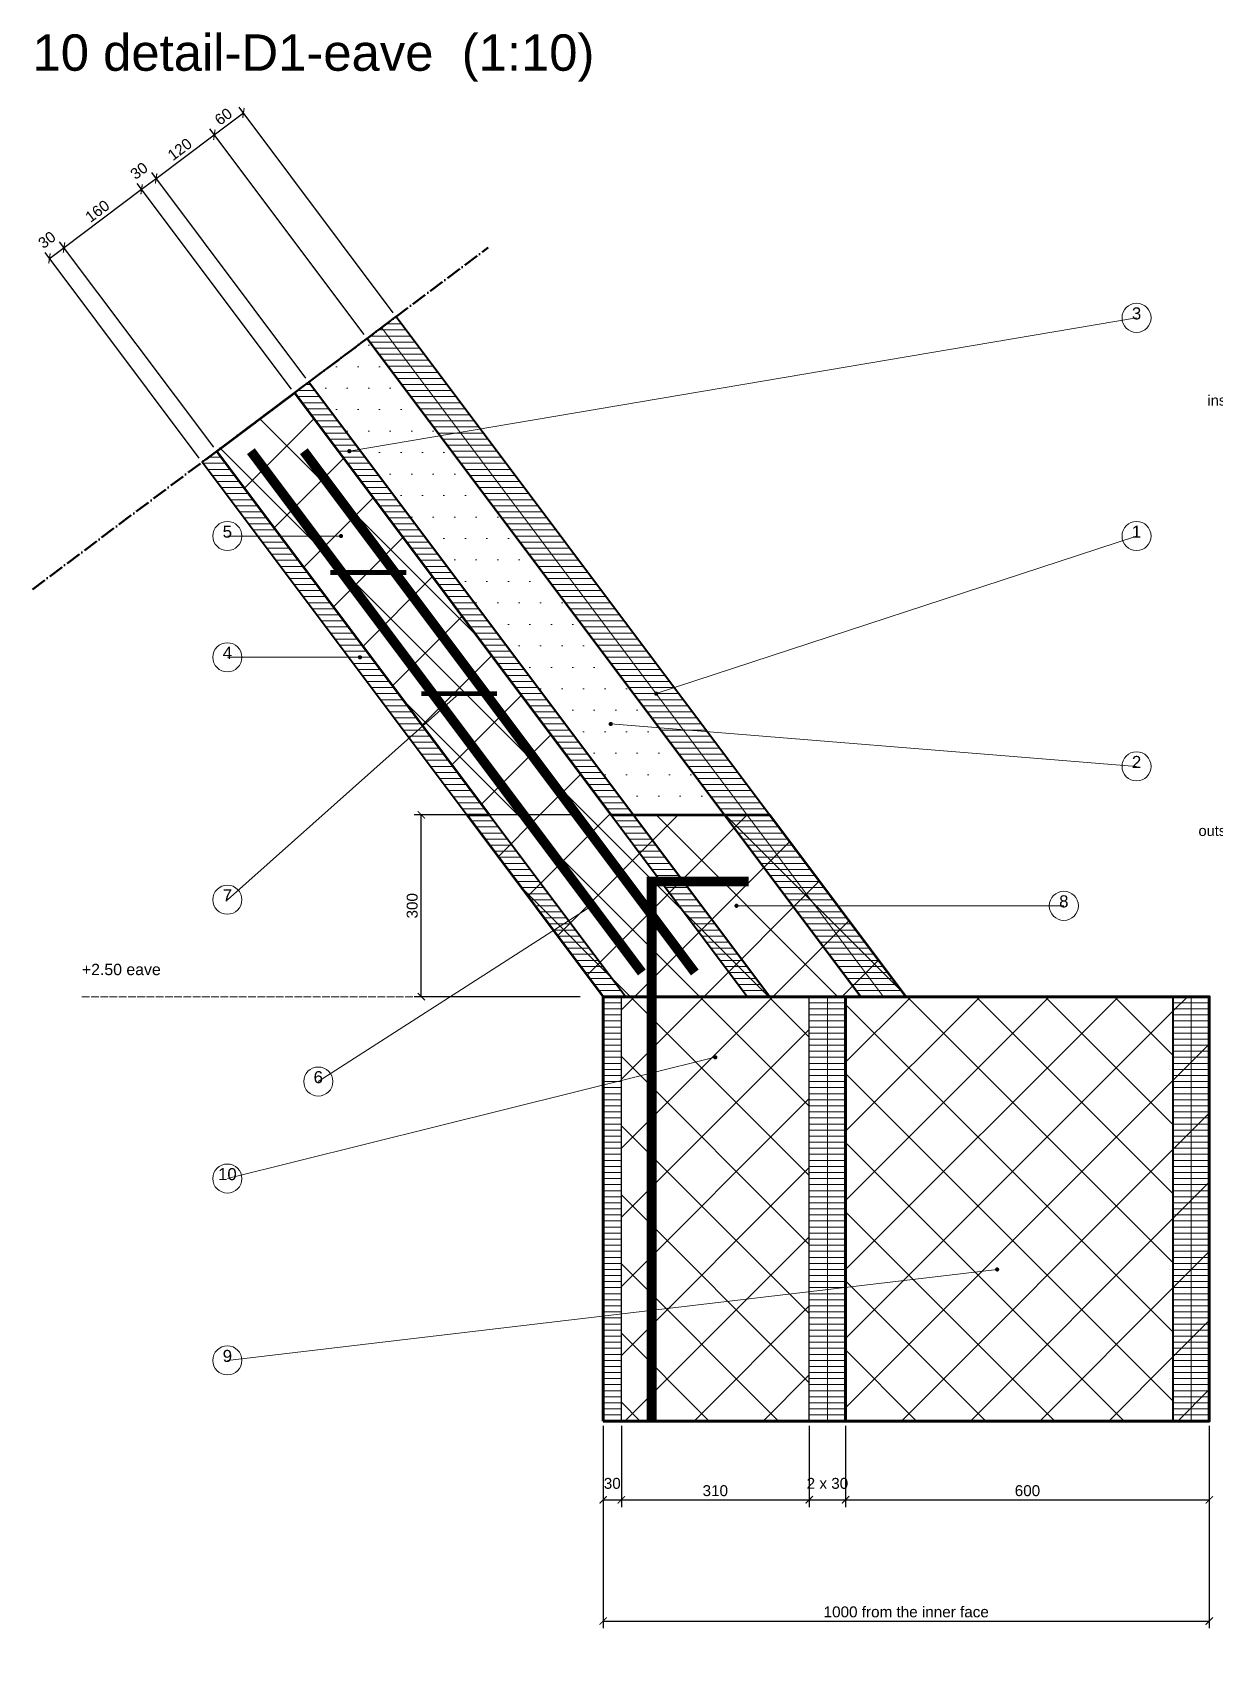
# Model space of a CAD drawing. Header units: millimetres. Extents: x 0 to 157872, y -2 to 14466.
# Drawn here: x 154943 to 156893, y 0 to 2677 of the extents above; entities that cross this region are included whole.
import ezdxf
from ezdxf.enums import TextEntityAlignment as Align

# ---------------------------------------------------------------- set-up
doc = ezdxf.new("R2010")
doc.units = ezdxf.units.MM
doc.linetypes.add('DASHDOT', pattern=[3.556, 2.54, -0.508, 0, -0.508])
doc.linetypes.add('DASHED', pattern=[1.524, 1.27, -0.254])
for name, color, linetype, lineweight in [('ANNOTATION', 4, 'CONTINUOUS', 18), ('DIMS', 3, 'CONTINUOUS', 18), ('HATCH-CAST', 7, 'CONTINUOUS', 9), ('HATCH-INSULATION', 7, 'Continuous', 9), ('HATCH-PRINTED', 7, 'CONTINUOUS', 9), ('HIDDEN-AXIS', 8, 'DASHED', 18), ('LINES', 7, 'CONTINUOUS', 25), ('OUTLINE-CUT', 7, 'CONTINUOUS', 50), ('PRINT-LAYERS', 7, 'CONTINUOUS', 9), ('REBAR', 1, 'CONTINUOUS', 0), ('SHEET-LABELS', 2, 'Continuous', 25), ('TEXT', 7, 'CONTINUOUS', 18)]:
    doc.layers.add(name, color=color, linetype=linetype, lineweight=lineweight)
doc.styles.get("Standard").update_dxf_attribs({"font": 'arial.ttf'})
doc.dimstyles.new('PYR-1-10', dxfattribs={"dimscale": 10, "dimtxt": 1.8, "dimasz": 1.2, "dimexe": 1.2, "dimexo": 0.8, "dimgap": 0.6, "dimtad": 1, "dimdec": 0, "dimtxsty": 'Standard', "dimblk": 'ARCHTICK', "dimcen": 2.5, "dimclrd": 3, "dimclre": 3, "dimclrt": 7, "dimazin": 3, "dimtfac": 1, "dimtmove": 0, "dimatfit": 3})
pattern_1 = [(45, (0, 0), (-57.013964, 57.013964), []), (135, (0, 0), (-57.013964, -57.013964), [])]

# ---------------------------------------------------------------- blocks, each defined once
blk = doc.blocks.new('_ARCHTICK')
at = {"color": 0, "linetype": 'BYBLOCK', "const_width": 0.15}
blk.add_lwpolyline([(-0.5, -0.5), (0.5, 0.5)], dxfattribs=at)
blk = doc.blocks.new('*D125')
at = {"color": 3}
for p, q in [((155242.4, 1993), (154988, 2332.2)), ((155218.4, 1975), (154964, 2314.2)), ((154971.2, 2304.6), (154995.2, 2322.6))]:
    blk.add_line(p, q, dxfattribs=at)
at = {"layer": 'Defpoints'}
for p in [(154971.2, 2304.6), (155247.2, 1986.6), (155223.2, 1968.6)]:
    blk.add_point(p, dxfattribs=at)
at = {"layer": 'DIMS', "color": 3, "xscale": 12, "yscale": 12}
for p, rotation in [((154995.2, 2322.6), 36.86989764584402), ((154971.2, 2304.6), -143.130102354156)]:
    blk.add_blockref('_ARCHTICK', p, dxfattribs=dict(at, rotation=rotation))
at = {"layer": 'DIMS', "color": 7, "insert": (154967, 2335.2), "char_height": 18, "attachment_point": 5, "rotation": 36.8699}
blk.add_mtext('30', dxfattribs=at)

msp = doc.modelspace()

# ---------------------------------------------------------------- hatches: boundary and pattern name
at = {"layer": 'ANNOTATION', "ltscale": 10}
h = msp.add_hatch(color=7, dxfattribs=at)
h.dxf.hatch_style = 1
edge = h.paths.add_edge_path()
edge.add_arc((155465.9, 1986.6), 3.5, 0, 360)
h = msp.add_hatch(color=7, dxfattribs=at)
h.dxf.hatch_style = 1
edge = h.paths.add_edge_path()
edge.add_arc((155452.2, 1846.6), 3.5, 0, 360)
h = msp.add_hatch(color=7, dxfattribs=at)
h.dxf.hatch_style = 1
edge = h.paths.add_edge_path()
edge.add_arc((155483.4, 1646.6), 3.5, 0, 360)
h = msp.add_hatch(color=7, dxfattribs=at)
h.dxf.hatch_style = 1
edge = h.paths.add_edge_path()
edge.add_arc((155647.2, 1586.6), 3.5, 0, 360)
h = msp.add_hatch(color=7, dxfattribs=at)
h.dxf.hatch_style = 1
edge = h.paths.add_edge_path()
edge.add_arc((155972.2, 1586.6), 3.5, 0, 360)
h = msp.add_hatch(color=7, dxfattribs=at)
h.dxf.hatch_style = 1
edge = h.paths.add_edge_path()
edge.add_arc((155897.2, 1536.6), 3.5, 0, 360)
h = msp.add_hatch(color=7, dxfattribs=at)
h.dxf.hatch_style = 1
edge = h.paths.add_edge_path()
edge.add_arc((155865.9, 1236.6), 3.5, 0, 360)
h = msp.add_hatch(color=7, dxfattribs=at)
h.dxf.hatch_style = 1
edge = h.paths.add_edge_path()
edge.add_arc((156104.7, 1236.6), 3.5, 0, 360)
h = msp.add_hatch(color=7, dxfattribs=at)
h.dxf.hatch_style = 1
edge = h.paths.add_edge_path()
edge.add_arc((156069.7, 986.6), 3.5, 0, 360)
h = msp.add_hatch(color=7, dxfattribs=at)
h.dxf.hatch_style = 1
edge = h.paths.add_edge_path()
edge.add_arc((156534.7, 636.6), 3.5, 0, 360)
at = {"layer": 'HATCH-CAST', "ltscale": 10}
h = msp.add_hatch(dxfattribs=at)
h.set_pattern_fill('ANSI37', scale=5.03937)
h.set_pattern_definition(pattern_1)
h.paths.add_polyline_path([(155247.2, 1986.6), (155375.2, 2082.6), (155897.2, 1386.6), (155697.2, 1386.6)])
h = msp.add_hatch(dxfattribs=at)
h.set_pattern_fill('ANSI37', scale=5.03937)
h.set_pattern_definition(pattern_1)
h.paths.add_polyline_path([(156159.7, 1386.6), (156384.7, 1086.6), (155884.7, 1086.6), (155659.7, 1386.6), (155697.2, 1386.6), (155897.2, 1386.6)])
h = msp.add_hatch(dxfattribs=at)
h.set_pattern_fill('ANSI37', scale=5.03937)
h.set_pattern_definition(pattern_1)
h.paths.add_polyline_path([(156224.7, 1086.6), (156224.7, 386.6), (155914.7, 386.6), (155914.7, 1086.6), (155922.2, 1086.6), (156122.2, 1086.6), (156159.7, 1086.6)])
h = msp.add_hatch(dxfattribs=at)
h.set_pattern_fill('ANSI37', scale=5.03937)
h.set_pattern_definition(pattern_1)
h.paths.add_polyline_path([(156284.7, 386.6), (156284.7, 1086.6), (156309.7, 1086.6), (156384.7, 1086.6), (156824.7, 1086.6), (156824.7, 386.6)])
at = {"layer": 'HATCH-INSULATION', "ltscale": 10}
h = msp.add_hatch(dxfattribs=at)
h.set_pattern_fill('DOTS', scale=4.724409)
h.set_pattern_definition([(0, (0, 0), (17.7165354, 35.433071), [0, -35.433071])])
h.paths.add_polyline_path([(156084.7, 1386.6), (155934.7, 1386.6), (155399.2, 2100.6), (155495.2, 2172.6)])
at = {"layer": 'HATCH-PRINTED', "ltscale": 10}
h = msp.add_hatch(dxfattribs=at)
h.set_pattern_fill('ANSI31', scale=5.03937)
h.set_pattern_definition([(45, (0, 0), (-57.013964, 57.013964), [])])
h.paths.add_polyline_path([(156824.7, 386.6), (156824.7, 1086.6), (156884.7, 1086.6), (156884.7, 386.6)])

# ---------------------------------------------------------------- linework, layer by layer
at = {"layer": 'ANNOTATION', "lineweight": 20, "ltscale": 10}
for points in [[(156764.7, 2206.6), (155465.9, 1986.6)], [(155264.7, 1846.6), (155452.2, 1846.6)], [(156764.7, 1846.6), (155972.2, 1586.6)], [(155264.7, 1646.6), (155483.5, 1646.6)], [(155264.7, 1246.6), (155647.2, 1586.6)], [(156764.7, 1466.6), (155897.2, 1536.6)], [(155414.7, 946.6), (155865.9, 1236.6)], [(156644.7, 1236.6), (156104.7, 1236.6)], [(155264.7, 786.6), (156069.7, 986.6)], [(155264.7, 486.6), (156534.7, 636.6)]]:
    msp.add_lwpolyline(points, dxfattribs=at)
at = {"layer": 'ANNOTATION', "lineweight": 18, "ltscale": 10}
for centre in [(156764.7, 2206.6), (155264.7, 1846.6), (156764.7, 1846.6), (155264.7, 1646.6), (156764.7, 1466.6), (155264.7, 1246.6), (156644.7, 1236.6), (155414.7, 946.6), (155264.7, 786.6), (155264.7, 486.6)]:
    msp.add_circle(centre, 24, dxfattribs=at)
at = {"layer": 'HIDDEN-AXIS', "linetype": 'DASHDOT', "lineweight": 50, "ltscale": 10}
msp.add_lwpolyline([(154943.2, 1758.6), (155695.2, 2322.6)], dxfattribs=at)
at = {"layer": 'HIDDEN-AXIS', "linetype": 'DASHED', "lineweight": 20, "ltscale": 10}
msp.add_lwpolyline([(155024.7, 1086.6), (155784.7, 1086.6)], dxfattribs=at)
at = {"layer": 'LINES', "lineweight": 20, "ltscale": 10}
for points in [[(156347.2, 1086.6), (155519.2, 2190.6)], [(156254.7, 386.6), (156254.7, 1086.6)], [(156854.7, 386.6), (156854.7, 1086.6)]]:
    msp.add_lwpolyline(points, dxfattribs=at)
at = {"layer": 'LINES', "lineweight": 53, "ltscale": 10}
for points in [[(155697.2, 1386.6), (155247.2, 1986.6), (155375.2, 2082.6), (155897.2, 1386.6)], [(155659.7, 1386.6), (155697.2, 1386.6)], [(155659.7, 1386.6), (155884.7, 1086.6), (156384.7, 1086.6), (156159.7, 1386.6)], [(155897.2, 1386.6), (156159.7, 1386.6)]]:
    msp.add_lwpolyline(points, dxfattribs=at)
at = {"layer": 'LINES', "lineweight": 30, "ltscale": 10}
for points in [[(155914.7, 386.6), (155914.7, 1086.6)], [(156224.7, 386.6), (156224.7, 1086.6)]]:
    msp.add_lwpolyline(points, dxfattribs=at)
at = {"layer": 'OUTLINE-CUT', "lineweight": 40, "ltscale": 10}
for points in [[(156309.7, 1086.6), (155495.2, 2172.6), (155543.2, 2208.6), (156384.7, 1086.6)], [(156159.7, 1086.6), (155399.2, 2100.6), (155495.2, 2172.6), (156309.7, 1086.6)], [(156122.2, 1086.6), (155375.2, 2082.6), (155399.2, 2100.6), (156159.7, 1086.6)], [(155884.7, 1086.6), (155223.2, 1968.6), (155247.2, 1986.6), (155922.2, 1086.6)], [(156824.7, 386.6), (156884.7, 386.6), (156884.7, 1086.6), (156824.7, 1086.6)]]:
    msp.add_lwpolyline(points, close=True, dxfattribs=at)
at = {"layer": 'OUTLINE-CUT', "lineweight": 70, "ltscale": 10}
for points in [[(155884.7, 386.6), (156284.7, 386.6), (156284.7, 1086.6), (155884.7, 1086.6)], [(156284.7, 386.6), (156884.7, 386.6), (156884.7, 1086.6), (156284.7, 1086.6)]]:
    msp.add_lwpolyline(points, close=True, dxfattribs=at)
at = {"layer": 'PRINT-LAYERS', "lineweight": 13, "ltscale": 10}
for points in [[(155527.2, 2196.6), (155552.2, 2196.6)], [(155540.5, 2206.6), (155544.7, 2206.6)], [(155500.5, 2176.6), (155567.2, 2176.6)], [(155513.9, 2186.6), (155559.7, 2186.6)], [(155499.7, 2166.6), (155574.7, 2166.6)], [(155507.2, 2156.6), (155582.2, 2156.6)], [(155514.7, 2146.6), (155589.7, 2146.6)], [(155522.2, 2136.6), (155597.2, 2136.6)], [(155529.7, 2126.6), (155604.7, 2126.6)], [(155537.2, 2116.6), (155612.2, 2116.6)], [(155393.9, 2096.6), (155402.2, 2096.6)], [(155544.7, 2106.6), (155619.7, 2106.6)], [(155552.2, 2096.6), (155627.2, 2096.6)], [(155379.7, 2076.6), (155417.2, 2076.6)], [(155380.5, 2086.6), (155409.7, 2086.6)], [(155387.2, 2066.6), (155424.7, 2066.6)], [(155559.7, 2086.6), (155634.7, 2086.6)], [(155567.2, 2076.6), (155642.2, 2076.6)], [(155574.7, 2066.6), (155649.7, 2066.6)], [(155394.7, 2056.6), (155432.2, 2056.6)], [(155402.2, 2046.6), (155439.7, 2046.6)], [(155409.7, 2036.6), (155447.2, 2036.6)], [(155582.2, 2056.6), (155657.2, 2056.6)], [(155589.7, 2046.6), (155664.7, 2046.6)], [(155597.2, 2036.6), (155672.2, 2036.6)], [(155417.2, 2026.6), (155454.7, 2026.6)], [(155424.7, 2016.6), (155462.2, 2016.6)], [(155604.7, 2026.6), (155679.7, 2026.6)], [(155612.2, 2016.6), (155687.2, 2016.6)], [(155432.2, 2006.6), (155469.7, 2006.6)], [(155439.7, 1996.6), (155477.2, 1996.6)], [(155447.2, 1986.6), (155484.7, 1986.6)], [(155619.7, 2006.6), (155694.7, 2006.6)], [(155627.2, 1996.6), (155702.2, 1996.6)], [(155634.7, 1986.6), (155709.7, 1986.6)], [(155224.7, 1966.6), (155262.2, 1966.6)], [(155232.2, 1956.6), (155269.7, 1956.6)], [(155233.9, 1976.6), (155254.7, 1976.6)], [(155454.7, 1976.6), (155492.2, 1976.6)], [(155462.2, 1966.6), (155499.7, 1966.6)], [(155469.7, 1956.6), (155507.2, 1956.6)], [(155642.2, 1976.6), (155717.2, 1976.6)], [(155649.7, 1966.6), (155724.7, 1966.6)], [(155657.2, 1956.6), (155732.2, 1956.6)], [(155239.7, 1946.6), (155277.2, 1946.6)], [(155247.2, 1936.6), (155284.7, 1936.6)], [(155477.2, 1946.6), (155514.7, 1946.6)], [(155484.7, 1936.6), (155522.2, 1936.6)], [(155664.7, 1946.6), (155739.7, 1946.6)], [(155672.2, 1936.6), (155747.2, 1936.6)], [(155254.7, 1926.6), (155292.2, 1926.6)], [(155262.2, 1916.6), (155299.7, 1916.6)], [(155269.7, 1906.6), (155307.2, 1906.6)], [(155492.2, 1926.6), (155529.7, 1926.6)], [(155499.7, 1916.6), (155537.2, 1916.6)], [(155507.2, 1906.6), (155544.7, 1906.6)], [(155679.7, 1926.6), (155754.7, 1926.6)], [(155687.2, 1916.6), (155762.2, 1916.6)], [(155694.7, 1906.6), (155769.7, 1906.6)], [(155277.2, 1896.6), (155314.7, 1896.6)], [(155284.7, 1886.6), (155322.2, 1886.6)], [(155292.2, 1876.6), (155329.7, 1876.6)], [(155514.7, 1896.6), (155552.2, 1896.6)], [(155522.2, 1886.6), (155559.7, 1886.6)], [(155529.7, 1876.6), (155567.2, 1876.6)], [(155702.2, 1896.6), (155777.2, 1896.6)], [(155709.7, 1886.6), (155784.7, 1886.6)], [(155717.2, 1876.6), (155792.2, 1876.6)], [(155299.7, 1866.6), (155337.2, 1866.6)], [(155307.2, 1856.6), (155344.7, 1856.6)], [(155537.2, 1866.6), (155574.7, 1866.6)], [(155544.7, 1856.6), (155582.2, 1856.6)], [(155724.7, 1866.6), (155799.7, 1866.6)], [(155732.2, 1856.6), (155807.2, 1856.6)], [(155314.7, 1846.6), (155352.2, 1846.6)], [(155322.2, 1836.6), (155359.7, 1836.6)], [(155329.7, 1826.6), (155367.2, 1826.6)], [(155552.2, 1846.6), (155589.7, 1846.6)], [(155559.7, 1836.6), (155597.2, 1836.6)], [(155567.2, 1826.6), (155604.7, 1826.6)], [(155739.7, 1846.6), (155814.7, 1846.6)], [(155747.2, 1836.6), (155822.2, 1836.6)], [(155754.7, 1826.6), (155829.7, 1826.6)], [(155337.2, 1816.6), (155374.7, 1816.6)], [(155344.7, 1806.6), (155382.2, 1806.6)], [(155352.2, 1796.6), (155389.7, 1796.6)], [(155574.7, 1816.6), (155612.2, 1816.6)], [(155582.2, 1806.6), (155619.7, 1806.6)], [(155589.7, 1796.6), (155627.2, 1796.6)], [(155762.2, 1816.6), (155837.2, 1816.6)], [(155769.7, 1806.6), (155844.7, 1806.6)], [(155777.2, 1796.6), (155852.2, 1796.6)], [(155359.7, 1786.6), (155397.2, 1786.6)], [(155367.2, 1776.6), (155404.7, 1776.6)], [(155597.2, 1786.6), (155634.7, 1786.6)], [(155604.7, 1776.6), (155642.2, 1776.6)], [(155784.7, 1786.6), (155859.7, 1786.6)], [(155792.2, 1776.6), (155867.2, 1776.6)], [(155374.7, 1766.6), (155412.2, 1766.6)], [(155382.2, 1756.6), (155419.7, 1756.6)], [(155389.7, 1746.6), (155427.2, 1746.6)], [(155612.2, 1766.6), (155649.7, 1766.6)], [(155619.7, 1756.6), (155657.2, 1756.6)], [(155627.2, 1746.6), (155664.7, 1746.6)], [(155799.7, 1766.6), (155874.7, 1766.6)], [(155807.2, 1756.6), (155882.2, 1756.6)], [(155814.7, 1746.6), (155889.7, 1746.6)], [(155397.2, 1736.6), (155434.7, 1736.6)], [(155404.7, 1726.6), (155442.2, 1726.6)], [(155412.2, 1716.6), (155449.7, 1716.6)], [(155634.7, 1736.6), (155672.2, 1736.6)], [(155642.2, 1726.6), (155679.7, 1726.6)], [(155649.7, 1716.6), (155687.2, 1716.6)], [(155822.2, 1736.6), (155897.2, 1736.6)], [(155829.7, 1726.6), (155904.7, 1726.6)], [(155837.2, 1716.6), (155912.2, 1716.6)], [(155419.7, 1706.6), (155457.2, 1706.6)], [(155427.2, 1696.6), (155464.7, 1696.6)], [(155657.2, 1706.6), (155694.7, 1706.6)], [(155664.7, 1696.6), (155702.2, 1696.6)], [(155844.7, 1706.6), (155919.7, 1706.6)], [(155852.2, 1696.6), (155927.2, 1696.6)], [(155434.7, 1686.6), (155472.2, 1686.6)], [(155442.2, 1676.6), (155479.7, 1676.6)], [(155449.7, 1666.6), (155487.2, 1666.6)], [(155672.2, 1686.6), (155709.7, 1686.6)], [(155679.7, 1676.6), (155717.2, 1676.6)], [(155687.2, 1666.6), (155724.7, 1666.6)], [(155859.7, 1686.6), (155934.7, 1686.6)], [(155867.2, 1676.6), (155942.2, 1676.6)], [(155874.7, 1666.6), (155949.7, 1666.6)], [(155457.2, 1656.6), (155494.7, 1656.6)], [(155464.7, 1646.6), (155502.2, 1646.6)], [(155472.2, 1636.6), (155509.7, 1636.6)], [(155694.7, 1656.6), (155732.2, 1656.6)], [(155702.2, 1646.6), (155739.7, 1646.6)], [(155709.7, 1636.6), (155747.2, 1636.6)], [(155882.2, 1656.6), (155957.2, 1656.6)], [(155889.7, 1646.6), (155964.7, 1646.6)], [(155897.2, 1636.6), (155972.2, 1636.6)], [(155479.7, 1626.6), (155517.2, 1626.6)], [(155487.2, 1616.6), (155524.7, 1616.6)], [(155717.2, 1626.6), (155754.7, 1626.6)], [(155724.7, 1616.6), (155762.2, 1616.6)], [(155904.7, 1626.6), (155979.7, 1626.6)], [(155912.2, 1616.6), (155987.2, 1616.6)], [(155494.7, 1606.6), (155532.2, 1606.6)], [(155502.2, 1596.6), (155539.7, 1596.6)], [(155509.7, 1586.6), (155547.2, 1586.6)], [(155732.2, 1606.6), (155769.7, 1606.6)], [(155739.7, 1596.6), (155777.2, 1596.6)], [(155747.2, 1586.6), (155784.7, 1586.6)], [(155919.7, 1606.6), (155994.7, 1606.6)], [(155927.2, 1596.6), (156002.2, 1596.6)], [(155934.7, 1586.6), (156009.7, 1586.6)], [(155517.2, 1576.6), (155554.7, 1576.6)], [(155524.7, 1566.6), (155562.2, 1566.6)], [(155532.2, 1556.6), (155569.7, 1556.6)], [(155754.7, 1576.6), (155792.2, 1576.6)], [(155762.2, 1566.6), (155799.7, 1566.6)], [(155769.7, 1556.6), (155807.2, 1556.6)], [(155942.2, 1576.6), (156017.2, 1576.6)], [(155949.7, 1566.6), (156024.7, 1566.6)], [(155957.2, 1556.6), (156032.2, 1556.6)], [(155539.7, 1546.6), (155577.2, 1546.6)], [(155547.2, 1536.6), (155584.7, 1536.6)], [(155554.7, 1526.6), (155592.2, 1526.6)], [(155777.2, 1546.6), (155814.7, 1546.6)], [(155784.7, 1536.6), (155822.2, 1536.6)], [(155792.2, 1526.6), (155829.7, 1526.6)], [(155964.7, 1546.6), (156039.7, 1546.6)], [(155972.2, 1536.6), (156047.2, 1536.6)], [(155979.7, 1526.6), (156054.7, 1526.6)], [(155562.2, 1516.6), (155599.7, 1516.6)], [(155569.7, 1506.6), (155607.2, 1506.6)], [(155799.7, 1516.6), (155837.2, 1516.6)], [(155807.2, 1506.6), (155844.7, 1506.6)], [(155987.2, 1516.6), (156062.2, 1516.6)], [(155994.7, 1506.6), (156069.7, 1506.6)], [(155577.2, 1496.6), (155614.7, 1496.6)], [(155584.7, 1486.6), (155622.2, 1486.6)], [(155592.2, 1476.6), (155629.7, 1476.6)], [(155814.7, 1496.6), (155852.2, 1496.6)], [(155822.2, 1486.6), (155859.7, 1486.6)], [(155829.7, 1476.6), (155867.2, 1476.6)], [(156002.2, 1496.6), (156077.2, 1496.6)], [(156009.7, 1486.6), (156084.7, 1486.6)], [(156017.2, 1476.6), (156092.2, 1476.6)], [(155599.7, 1466.6), (155637.2, 1466.6)], [(155607.2, 1456.6), (155644.7, 1456.6)], [(155614.7, 1446.6), (155652.2, 1446.6)], [(155837.2, 1466.6), (155874.7, 1466.6)], [(155844.7, 1456.6), (155882.2, 1456.6)], [(155852.2, 1446.6), (155889.7, 1446.6)], [(156024.7, 1466.6), (156099.7, 1466.6)], [(156032.2, 1456.6), (156107.2, 1456.6)], [(156039.7, 1446.6), (156114.7, 1446.6)], [(155622.2, 1436.6), (155659.7, 1436.6)], [(155629.7, 1426.6), (155667.2, 1426.6)], [(155859.7, 1436.6), (155897.2, 1436.6)], [(155867.2, 1426.6), (155904.7, 1426.6)], [(156047.2, 1436.6), (156122.2, 1436.6)], [(156054.7, 1426.6), (156129.7, 1426.6)], [(155637.2, 1416.6), (155674.7, 1416.6)], [(155644.7, 1406.6), (155682.2, 1406.6)], [(155652.2, 1396.6), (155689.7, 1396.6)], [(155874.7, 1416.6), (155912.2, 1416.6)], [(155882.2, 1406.6), (155919.7, 1406.6)], [(155889.7, 1396.6), (155927.2, 1396.6)], [(156062.2, 1416.6), (156137.2, 1416.6)], [(156069.7, 1406.6), (156144.7, 1406.6)], [(156077.2, 1396.6), (156152.2, 1396.6)], [(155659.7, 1386.6), (155697.2, 1386.6)], [(155667.2, 1376.6), (155704.7, 1376.6)], [(155674.7, 1366.6), (155712.2, 1366.6)], [(155897.2, 1386.6), (155934.7, 1386.6)], [(155904.7, 1376.6), (155942.2, 1376.6)], [(155912.2, 1366.6), (155949.7, 1366.6)], [(156084.7, 1386.6), (156159.7, 1386.6)], [(156092.2, 1376.6), (156167.2, 1376.6)], [(156099.7, 1366.6), (156174.7, 1366.6)], [(155682.2, 1356.6), (155719.7, 1356.6)], [(155689.7, 1346.6), (155727.2, 1346.6)], [(155919.7, 1356.6), (155957.2, 1356.6)], [(155927.2, 1346.6), (155964.7, 1346.6)], [(156107.2, 1356.6), (156182.2, 1356.6)], [(156114.7, 1346.6), (156189.7, 1346.6)], [(155697.2, 1336.6), (155734.7, 1336.6)], [(155704.7, 1326.6), (155742.2, 1326.6)], [(155712.2, 1316.6), (155749.7, 1316.6)], [(155934.7, 1336.6), (155972.2, 1336.6)], [(155942.2, 1326.6), (155979.7, 1326.6)], [(155949.7, 1316.6), (155987.2, 1316.6)], [(156122.2, 1336.6), (156197.2, 1336.6)], [(156129.7, 1326.6), (156204.7, 1326.6)], [(156137.2, 1316.6), (156212.2, 1316.6)], [(155719.7, 1306.6), (155757.2, 1306.6)], [(155727.2, 1296.6), (155764.7, 1296.6)], [(155734.7, 1286.6), (155772.2, 1286.6)], [(155957.2, 1306.6), (155994.7, 1306.6)], [(155964.7, 1296.6), (156002.2, 1296.6)], [(155972.2, 1286.6), (156009.7, 1286.6)], [(156144.7, 1306.6), (156219.7, 1306.6)], [(156152.2, 1296.6), (156227.2, 1296.6)], [(156159.7, 1286.6), (156234.7, 1286.6)], [(155742.2, 1276.6), (155779.7, 1276.6)], [(155749.7, 1266.6), (155787.2, 1266.6)], [(155979.7, 1276.6), (156017.2, 1276.6)], [(155987.2, 1266.6), (156024.7, 1266.6)], [(156167.2, 1276.6), (156242.2, 1276.6)], [(156174.7, 1266.6), (156249.7, 1266.6)], [(155757.2, 1256.6), (155794.7, 1256.6)], [(155764.7, 1246.6), (155802.2, 1246.6)], [(155772.2, 1236.6), (155809.7, 1236.6)], [(155994.7, 1256.6), (156032.2, 1256.6)], [(156002.2, 1246.6), (156039.7, 1246.6)], [(156009.7, 1236.6), (156047.2, 1236.6)], [(156182.2, 1256.6), (156257.2, 1256.6)], [(156189.7, 1246.6), (156264.7, 1246.6)], [(156197.2, 1236.6), (156272.2, 1236.6)], [(155779.7, 1226.6), (155817.2, 1226.6)], [(155787.2, 1216.6), (155824.7, 1216.6)], [(155794.7, 1206.6), (155832.2, 1206.6)], [(156017.2, 1226.6), (156054.7, 1226.6)], [(156024.7, 1216.6), (156062.2, 1216.6)], [(156032.2, 1206.6), (156069.7, 1206.6)], [(156204.7, 1226.6), (156279.7, 1226.6)], [(156212.2, 1216.6), (156287.2, 1216.6)], [(156219.7, 1206.6), (156294.7, 1206.6)], [(155802.2, 1196.6), (155839.7, 1196.6)], [(155809.7, 1186.6), (155847.2, 1186.6)], [(156039.7, 1196.6), (156077.2, 1196.6)], [(156047.2, 1186.6), (156084.7, 1186.6)], [(156227.2, 1196.6), (156302.2, 1196.6)], [(156234.7, 1186.6), (156309.7, 1186.6)], [(155817.2, 1176.6), (155854.7, 1176.6)], [(155824.7, 1166.6), (155862.2, 1166.6)], [(155832.2, 1156.6), (155869.7, 1156.6)], [(156054.7, 1176.6), (156092.2, 1176.6)], [(156062.2, 1166.6), (156099.7, 1166.6)], [(156069.7, 1156.6), (156107.2, 1156.6)], [(156242.2, 1176.6), (156317.2, 1176.6)], [(156249.7, 1166.6), (156324.7, 1166.6)], [(156257.2, 1156.6), (156332.2, 1156.6)], [(155839.7, 1146.6), (155877.2, 1146.6)], [(155847.2, 1136.6), (155884.7, 1136.6)], [(155854.7, 1126.6), (155892.2, 1126.6)], [(156077.2, 1146.6), (156114.7, 1146.6)], [(156084.7, 1136.6), (156122.2, 1136.6)], [(156092.2, 1126.6), (156129.7, 1126.6)], [(156264.7, 1146.6), (156339.7, 1146.6)], [(156272.2, 1136.6), (156347.2, 1136.6)], [(156279.7, 1126.6), (156354.7, 1126.6)], [(155862.2, 1116.6), (155899.7, 1116.6)], [(155869.7, 1106.6), (155907.2, 1106.6)], [(156099.7, 1116.6), (156137.2, 1116.6)], [(156107.2, 1106.6), (156144.7, 1106.6)], [(156287.2, 1116.6), (156362.2, 1116.6)], [(156294.7, 1106.6), (156369.7, 1106.6)], [(155877.2, 1096.6), (155914.7, 1096.6)], [(155884.7, 1076.6), (155914.7, 1076.6)], [(156114.7, 1096.6), (156152.2, 1096.6)], [(156224.7, 1076.6), (156284.7, 1076.6)], [(156302.2, 1096.6), (156377.2, 1096.6)], [(156824.7, 1076.6), (156884.7, 1076.6)], [(155884.7, 1066.6), (155914.7, 1066.6)], [(155884.7, 1056.6), (155914.7, 1056.6)], [(155884.7, 1046.6), (155914.7, 1046.6)], [(156224.7, 1066.6), (156284.7, 1066.6)], [(156224.7, 1056.6), (156284.7, 1056.6)], [(156224.7, 1046.6), (156284.7, 1046.6)], [(156824.7, 1066.6), (156884.7, 1066.6)], [(156824.7, 1056.6), (156884.7, 1056.6)], [(156824.7, 1046.6), (156884.7, 1046.6)], [(155884.7, 1036.6), (155914.7, 1036.6)], [(155884.7, 1026.6), (155914.7, 1026.6)], [(156224.7, 1036.6), (156284.7, 1036.6)], [(156224.7, 1026.6), (156284.7, 1026.6)], [(156824.7, 1036.6), (156884.7, 1036.6)], [(156824.7, 1026.6), (156884.7, 1026.6)], [(155884.7, 1016.6), (155914.7, 1016.6)], [(155884.7, 1006.6), (155914.7, 1006.6)], [(155884.7, 996.6), (155914.7, 996.6)], [(156224.7, 1016.6), (156284.7, 1016.6)], [(156224.7, 1006.6), (156284.7, 1006.6)], [(156224.7, 996.6), (156284.7, 996.6)], [(156824.7, 1016.6), (156884.7, 1016.6)], [(156824.7, 1006.6), (156884.7, 1006.6)], [(156824.7, 996.6), (156884.7, 996.6)], [(155884.7, 986.6), (155914.7, 986.6)], [(155884.7, 976.6), (155914.7, 976.6)], [(155884.7, 966.6), (155914.7, 966.6)], [(156224.7, 986.6), (156284.7, 986.6)], [(156224.7, 976.6), (156284.7, 976.6)], [(156224.7, 966.6), (156284.7, 966.6)], [(156824.7, 986.6), (156884.7, 986.6)], [(156824.7, 976.6), (156884.7, 976.6)], [(156824.7, 966.6), (156884.7, 966.6)], [(155884.7, 956.6), (155914.7, 956.6)], [(155884.7, 946.6), (155914.7, 946.6)], [(156224.7, 956.6), (156284.7, 956.6)], [(156224.7, 946.6), (156284.7, 946.6)], [(156824.7, 956.6), (156884.7, 956.6)], [(156824.7, 946.6), (156884.7, 946.6)], [(155884.7, 936.6), (155914.7, 936.6)], [(155884.7, 926.6), (155914.7, 926.6)], [(155884.7, 916.6), (155914.7, 916.6)], [(156224.7, 936.6), (156284.7, 936.6)], [(156224.7, 926.6), (156284.7, 926.6)], [(156224.7, 916.6), (156284.7, 916.6)], [(156824.7, 936.6), (156884.7, 936.6)], [(156824.7, 926.6), (156884.7, 926.6)], [(156824.7, 916.6), (156884.7, 916.6)], [(155884.7, 906.6), (155914.7, 906.6)], [(155884.7, 896.6), (155914.7, 896.6)], [(155884.7, 886.6), (155914.7, 886.6)], [(156224.7, 906.6), (156284.7, 906.6)], [(156224.7, 896.6), (156284.7, 896.6)], [(156224.7, 886.6), (156284.7, 886.6)], [(156824.7, 906.6), (156884.7, 906.6)], [(156824.7, 896.6), (156884.7, 896.6)], [(156824.7, 886.6), (156884.7, 886.6)], [(155884.7, 876.6), (155914.7, 876.6)], [(155884.7, 866.6), (155914.7, 866.6)], [(156224.7, 876.6), (156284.7, 876.6)], [(156224.7, 866.6), (156284.7, 866.6)], [(156824.7, 876.6), (156884.7, 876.6)], [(156824.7, 866.6), (156884.7, 866.6)], [(155884.7, 856.6), (155914.7, 856.6)], [(155884.7, 846.6), (155914.7, 846.6)], [(155884.7, 836.6), (155914.7, 836.6)], [(156224.7, 856.6), (156284.7, 856.6)], [(156224.7, 846.6), (156284.7, 846.6)], [(156224.7, 836.6), (156284.7, 836.6)], [(156824.7, 856.6), (156884.7, 856.6)], [(156824.7, 846.6), (156884.7, 846.6)], [(156824.7, 836.6), (156884.7, 836.6)], [(155884.7, 826.6), (155914.7, 826.6)], [(155884.7, 816.6), (155914.7, 816.6)], [(155884.7, 806.6), (155914.7, 806.6)], [(156224.7, 826.6), (156284.7, 826.6)], [(156224.7, 816.6), (156284.7, 816.6)], [(156224.7, 806.6), (156284.7, 806.6)], [(156824.7, 826.6), (156884.7, 826.6)], [(156824.7, 816.6), (156884.7, 816.6)], [(156824.7, 806.6), (156884.7, 806.6)], [(155884.7, 796.6), (155914.7, 796.6)], [(155884.7, 786.6), (155914.7, 786.6)], [(155884.7, 776.6), (155914.7, 776.6)], [(156224.7, 796.6), (156284.7, 796.6)], [(156224.7, 786.6), (156284.7, 786.6)], [(156224.7, 776.6), (156284.7, 776.6)], [(156824.7, 796.6), (156884.7, 796.6)], [(156824.7, 786.6), (156884.7, 786.6)], [(156824.7, 776.6), (156884.7, 776.6)], [(155884.7, 766.6), (155914.7, 766.6)], [(155884.7, 756.6), (155914.7, 756.6)], [(156224.7, 766.6), (156284.7, 766.6)], [(156224.7, 756.6), (156284.7, 756.6)], [(156824.7, 766.6), (156884.7, 766.6)], [(156824.7, 756.6), (156884.7, 756.6)], [(155884.7, 746.6), (155914.7, 746.6)], [(155884.7, 736.6), (155914.7, 736.6)], [(155884.7, 726.6), (155914.7, 726.6)], [(156224.7, 746.6), (156284.7, 746.6)], [(156224.7, 736.6), (156284.7, 736.6)], [(156224.7, 726.6), (156284.7, 726.6)], [(156824.7, 746.6), (156884.7, 746.6)], [(156824.7, 736.6), (156884.7, 736.6)], [(156824.7, 726.6), (156884.7, 726.6)], [(155884.7, 716.6), (155914.7, 716.6)], [(155884.7, 706.6), (155914.7, 706.6)], [(155884.7, 696.6), (155914.7, 696.6)], [(156224.7, 716.6), (156284.7, 716.6)], [(156224.7, 706.6), (156284.7, 706.6)], [(156224.7, 696.6), (156284.7, 696.6)], [(156824.7, 716.6), (156884.7, 716.6)], [(156824.7, 706.6), (156884.7, 706.6)], [(156824.7, 696.6), (156884.7, 696.6)], [(155884.7, 686.6), (155914.7, 686.6)], [(155884.7, 676.6), (155914.7, 676.6)], [(156224.7, 686.6), (156284.7, 686.6)], [(156224.7, 676.6), (156284.7, 676.6)], [(156824.7, 686.6), (156884.7, 686.6)], [(156824.7, 676.6), (156884.7, 676.6)], [(155884.7, 666.6), (155914.7, 666.6)], [(155884.7, 656.6), (155914.7, 656.6)], [(155884.7, 646.6), (155914.7, 646.6)], [(156224.7, 666.6), (156284.7, 666.6)], [(156224.7, 656.6), (156284.7, 656.6)], [(156224.7, 646.6), (156284.7, 646.6)], [(156824.7, 666.6), (156884.7, 666.6)], [(156824.7, 656.6), (156884.7, 656.6)], [(156824.7, 646.6), (156884.7, 646.6)], [(155884.7, 636.6), (155914.7, 636.6)], [(155884.7, 626.6), (155914.7, 626.6)], [(155884.7, 616.6), (155914.7, 616.6)], [(156224.7, 636.6), (156284.7, 636.6)], [(156224.7, 626.6), (156284.7, 626.6)], [(156224.7, 616.6), (156284.7, 616.6)], [(156824.7, 636.6), (156884.7, 636.6)], [(156824.7, 626.6), (156884.7, 626.6)], [(156824.7, 616.6), (156884.7, 616.6)], [(155884.7, 606.6), (155914.7, 606.6)], [(155884.7, 596.6), (155914.7, 596.6)], [(156224.7, 606.6), (156284.7, 606.6)], [(156224.7, 596.6), (156284.7, 596.6)], [(156824.7, 606.6), (156884.7, 606.6)], [(156824.7, 596.6), (156884.7, 596.6)], [(155884.7, 586.6), (155914.7, 586.6)], [(155884.7, 576.6), (155914.7, 576.6)], [(155884.7, 566.6), (155914.7, 566.6)], [(156224.7, 586.6), (156284.7, 586.6)], [(156224.7, 576.6), (156284.7, 576.6)], [(156224.7, 566.6), (156284.7, 566.6)], [(156824.7, 586.6), (156884.7, 586.6)], [(156824.7, 576.6), (156884.7, 576.6)], [(156824.7, 566.6), (156884.7, 566.6)], [(155884.7, 556.6), (155914.7, 556.6)], [(155884.7, 546.6), (155914.7, 546.6)], [(155884.7, 536.6), (155914.7, 536.6)], [(156224.7, 556.6), (156284.7, 556.6)], [(156224.7, 546.6), (156284.7, 546.6)], [(156224.7, 536.6), (156284.7, 536.6)], [(156824.7, 556.6), (156884.7, 556.6)], [(156824.7, 546.6), (156884.7, 546.6)], [(156824.7, 536.6), (156884.7, 536.6)], [(155884.7, 526.6), (155914.7, 526.6)], [(155884.7, 516.6), (155914.7, 516.6)], [(156224.7, 526.6), (156284.7, 526.6)], [(156224.7, 516.6), (156284.7, 516.6)], [(156824.7, 526.6), (156884.7, 526.6)], [(156824.7, 516.6), (156884.7, 516.6)], [(155884.7, 506.6), (155914.7, 506.6)], [(155884.7, 496.6), (155914.7, 496.6)], [(155884.7, 486.6), (155914.7, 486.6)], [(156224.7, 506.6), (156284.7, 506.6)], [(156224.7, 496.6), (156284.7, 496.6)], [(156224.7, 486.6), (156284.7, 486.6)], [(156824.7, 506.6), (156884.7, 506.6)], [(156824.7, 496.6), (156884.7, 496.6)], [(156824.7, 486.6), (156884.7, 486.6)], [(155884.7, 476.6), (155914.7, 476.6)], [(155884.7, 466.6), (155914.7, 466.6)], [(155884.7, 456.6), (155914.7, 456.6)], [(156224.7, 476.6), (156284.7, 476.6)], [(156224.7, 466.6), (156284.7, 466.6)], [(156224.7, 456.6), (156284.7, 456.6)], [(156824.7, 476.6), (156884.7, 476.6)], [(156824.7, 466.6), (156884.7, 466.6)], [(156824.7, 456.6), (156884.7, 456.6)], [(155884.7, 446.6), (155914.7, 446.6)], [(155884.7, 436.6), (155914.7, 436.6)], [(156224.7, 446.6), (156284.7, 446.6)], [(156224.7, 436.6), (156284.7, 436.6)], [(156824.7, 446.6), (156884.7, 446.6)], [(156824.7, 436.6), (156884.7, 436.6)], [(155884.7, 426.6), (155914.7, 426.6)], [(155884.7, 416.6), (155914.7, 416.6)], [(155884.7, 406.6), (155914.7, 406.6)], [(156224.7, 426.6), (156284.7, 426.6)], [(156224.7, 416.6), (156284.7, 416.6)], [(156224.7, 406.6), (156284.7, 406.6)], [(156824.7, 426.6), (156884.7, 426.6)], [(156824.7, 416.6), (156884.7, 416.6)], [(156824.7, 406.6), (156884.7, 406.6)], [(155884.7, 396.6), (155914.7, 396.6)], [(156224.7, 396.6), (156284.7, 396.6)], [(156824.7, 396.6), (156884.7, 396.6)]]:
    msp.add_lwpolyline(points, dxfattribs=at)
at = {"layer": 'REBAR', "lineweight": 0, "ltscale": 10}
for points, const_width in [([(155948.5, 1126.6), (155303.5, 1986.6)], 16), ([(156035.9, 1126.6), (155390.9, 1986.6)], 16), ([(155434.7, 1786.6), (155559.7, 1786.6)], 8), ([(155584.7, 1586.6), (155709.7, 1586.6)], 8), ([(155964.7, 386.6), (155964.7, 1276.6), (156124.7, 1276.6)], 16)]:
    msp.add_lwpolyline(points, dxfattribs=dict(at, const_width=const_width))

# ---------------------------------------------------------------- texts
at = {"layer": 'ANNOTATION', "ltscale": 10}
for s, height, p in [('3', 19.9, (156764.7, 2198)), ('5', 19.9, (155264.7, 1838)), ('1', 19.9, (156764.7, 1838)), ('4', 19.9, (155264.7, 1638)), ('2', 19.9, (156764.7, 1458)), ('7', 19.9, (155264.7, 1238)), ('8', 19.9, (156644.7, 1228)), ('6', 19.9, (155414.7, 938)), ('10', 19.87, (155264.7, 778)), ('9', 19.9, (155264.7, 478))]:
    msp.add_text(s, height=height, dxfattribs=at).set_placement(p, align=Align.BOTTOM_CENTER)
at = {"layer": 'SHEET-LABELS'}
msp.add_text('10 detail-D1-eave  (1:10)', height=60, dxfattribs=at).set_placement((154943.2, 2596.2), align=Align.BOTTOM_LEFT)
at = {"layer": 'TEXT', "ltscale": 10}
for s, p in [('inside', (156944.7, 2056.6)), ('outside', (156944.7, 1346.6))]:
    msp.add_text(s, height=17.28, dxfattribs=at).set_placement(p, align=Align.BOTTOM_RIGHT)
msp.add_text('+2.50 eave', height=18.72, dxfattribs=at).set_placement((155024.7, 1116.6), align=Align.BOTTOM_LEFT)

# ---------------------------------------------------------------- dimensions: what is measured, and where the dimension line sits
at = {"layer": 'DIMS'}
for base, p1, p2, angle in [((155243.2, 2508.6), (155495.2, 2172.6), (155543.2, 2208.6), 36.8699), ((155147.2, 2436.6), (155399.2, 2100.6), (155495.2, 2172.6), 36.8699), ((155123.2, 2418.6), (155375.2, 2082.6), (155399.2, 2100.6), 36.8699), ((154995.2, 2322.6), (155247.2, 1986.6), (155375.2, 2082.6), 36.8699), ((155584.7, 1086.6), (155854.7, 1086.6), (155854.7, 1386.6), 90)]:
    msp.add_linear_dim(base=base, p1=p1, p2=p2, angle=angle, dimstyle='PYR-1-10', dxfattribs=at).render()
dim = msp.add_linear_dim(base=(154971.2, 2304.6), p1=(155223.2, 1968.6), p2=(155247.2, 1986.6), angle=36.8699, dimstyle='PYR-1-10', dxfattribs=at)
dim.commit()
dim.dimension.update_dxf_attribs({"geometry": '*D125', "text_midpoint": (154967, 2335.2)})
for base, p1, p2 in [((155884.7, 256.6), (155884.7, 386.6), (155914.7, 386.6)), ((155914.7, 256.6), (155914.7, 386.6), (156224.7, 386.6)), ((156284.7, 256.6), (156284.7, 386.6), (156884.7, 386.6))]:
    msp.add_linear_dim(base=base, p1=p1, p2=p2, dimstyle='PYR-1-10', dxfattribs=at).render()
for base, p1, p2, text in [((156224.7, 256.6), (156224.7, 386.6), (156284.7, 386.6), '2 x 30'), ((155884.7, 56.6), (155884.7, 256.6), (156884.7, 256.6), '<> from the inner face')]:
    msp.add_linear_dim(base=base, p1=p1, p2=p2, text=text, dimstyle='PYR-1-10', dxfattribs=at).render()

doc.saveas('drawing.dxf')
